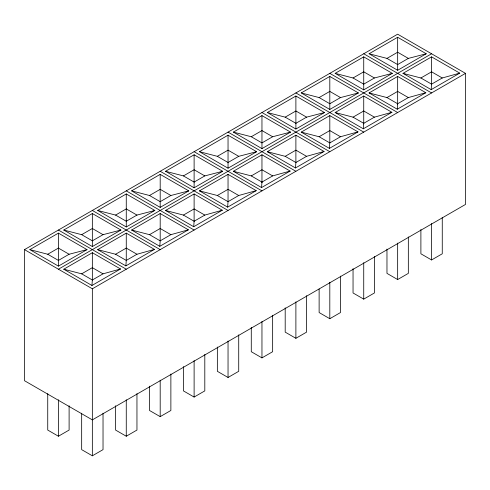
<?xml version="1.0" encoding="UTF-8"?>
<svg xmlns="http://www.w3.org/2000/svg" width="490" height="490" viewBox="0 0 490 490"><rect width="100%" height="100%" fill="white"/><g stroke="black" fill="none" stroke-linecap="round" stroke-linejoin="round"><path stroke-width="0.73" d="M91.949 285.48L92.347 280.004L103.029 273.837L120.528 268.979L92.347 252.711L63.767 269.212L91.949 285.48L120.528 268.979M125.869 265.892L126.267 260.423L136.955 254.249L154.448 249.392L126.267 233.124L97.688 249.624L125.869 265.892L154.448 249.392M159.789 246.311L160.193 240.835L170.875 234.667L188.374 229.81L160.193 213.536L131.614 230.043L159.789 246.311L188.374 229.81M193.715 226.723L194.114 221.247L204.802 215.079L222.295 210.222L194.114 193.954L165.534 210.455L193.715 226.723L222.295 210.222M227.636 207.141L228.04 201.666L238.722 195.498L256.221 190.641L228.04 174.367L199.461 190.867L227.636 207.141L256.221 190.641M261.562 187.554L261.96 182.078L272.648 175.91L290.141 171.053L261.96 154.785L233.381 171.286L261.562 187.554L290.141 171.053M295.482 167.966L295.887 162.496L306.569 156.322L324.068 151.465L295.887 135.197L267.301 151.698L295.482 167.966L324.068 151.465M329.409 148.384L329.807 142.909L340.495 136.741L357.988 131.883L329.807 115.609L301.228 132.116L329.409 148.384L357.988 131.883M363.329 128.797L363.733 123.321L374.415 117.153L391.908 112.296L363.733 96.028L335.148 112.529L363.329 128.797L391.908 112.296M397.255 109.215L397.653 103.739L408.335 97.571L425.835 92.714L397.653 76.44L369.074 92.941L397.255 109.215L425.835 92.714M431.176 89.627L431.58 84.151L442.262 77.984L459.755 73.126L431.58 56.858L402.994 73.359L431.176 89.627L459.755 73.126M24.5 249.624L397.653 34.19L465.5 73.359L465.5 204.44L92.347 419.881L24.5 380.712L24.5 249.624L92.347 288.794L465.5 73.359M29.841 249.624L58.42 233.124L87.006 249.624L58.42 266.125L29.841 249.624L47.738 254.249L58.42 260.423L69.108 254.249L87.006 249.624M63.767 230.043L92.347 213.536L120.926 230.043L92.347 246.543L63.767 230.043L81.665 234.667L92.347 240.835L103.029 234.667L120.926 230.043M97.688 210.455L126.267 193.954L154.852 210.455L126.267 226.956L97.688 210.455L115.585 215.079L126.267 221.247L136.955 215.079L154.852 210.455M131.614 190.867L160.193 174.367L188.773 190.867L160.193 207.368L131.614 190.867L149.505 195.498L160.193 201.666L170.875 195.498L188.773 190.867M165.534 171.286L194.114 154.785L222.699 171.286L194.114 187.786L165.534 171.286L183.432 175.91L194.114 182.078L204.802 175.91L222.699 171.286M199.461 151.698L228.04 135.197L256.619 151.698L228.04 168.199L199.461 151.698L217.352 156.322L228.04 162.496L238.722 156.322L256.619 151.698M233.381 132.116L261.96 115.609L290.539 132.116L261.96 148.617L233.381 132.116L251.278 136.741L261.96 142.909L272.648 136.741L290.539 132.116M267.301 112.529L295.887 96.028L324.466 112.529L295.887 129.029L267.301 112.529L285.198 117.153L295.887 123.321L306.569 117.153L324.466 112.529M301.228 92.941L329.807 76.44L358.386 92.941L329.807 109.442L301.228 92.941L319.125 97.571L329.807 103.739L340.495 97.571L358.386 92.941M335.148 73.359L363.733 56.858L392.312 73.359L363.733 89.86L335.148 73.359L353.045 77.984L363.733 84.151L374.415 77.984L392.312 73.359M369.074 53.771L397.653 37.271L426.233 53.771L397.653 70.272L369.074 53.771L386.971 58.396L397.653 64.57L408.335 58.396L426.233 53.771M47.738 254.249L58.42 248.081L69.108 254.249M81.665 234.667L92.347 228.499L103.029 234.667M115.585 215.079L126.267 208.912L136.955 215.079M149.505 195.498L160.193 189.33L170.875 195.498M183.432 175.91L194.114 169.742L204.802 175.91M217.352 156.322L228.04 150.154L238.722 156.322M251.278 136.741L261.96 130.573L272.648 136.741M285.198 117.153L295.887 110.985L306.569 117.153M319.125 97.571L329.807 91.403L340.495 97.571M353.045 77.984L363.733 71.816L374.415 77.984M386.971 58.396L397.653 52.228L408.335 58.396M58.42 269.212L431.58 53.771M63.767 269.212L81.665 273.837L92.347 267.669L103.029 273.837M97.688 249.624L115.585 254.249L126.267 248.081L136.955 254.249M131.614 230.043L149.505 234.667L160.193 228.499L170.875 234.667M165.534 210.455L183.432 215.079L194.114 208.912L204.802 215.079M199.461 190.867L217.352 195.498L228.04 189.33L238.722 195.498M233.381 171.286L251.278 175.91L261.96 169.742L272.648 175.91M267.301 151.698L285.198 156.322L295.887 150.154L306.569 156.322M301.228 132.116L319.125 136.741L329.807 130.573L340.495 136.741M335.148 112.529L353.045 117.153L363.733 110.985L374.415 117.153M369.074 92.941L386.971 97.571L397.653 91.403L408.335 97.571M402.994 73.359L420.892 77.984L431.58 71.816L442.262 77.984M47.738 393.617L47.738 430.061L58.42 436.229L69.108 430.061L69.108 405.763M81.665 413.205L81.665 449.642L92.347 455.81L103.029 449.642L103.029 413.205M115.585 405.763L115.585 430.061L126.267 436.229L136.955 430.061L136.955 393.617M149.505 386.181L149.505 410.473L160.193 416.641L170.875 410.473L170.875 374.029M183.432 366.594L183.432 390.891L194.114 397.059L204.802 390.891L204.802 354.448M217.352 347.006L217.352 371.304L228.04 377.471L238.722 371.304L238.722 334.86M251.278 327.424L251.278 351.716L261.96 357.884L272.648 351.716L272.648 315.278M285.198 307.836L285.198 332.134L295.887 338.302L306.569 332.134L306.569 295.691M319.125 289.014L319.125 312.546L329.807 318.714L340.495 312.546L340.495 276.103M353.045 268.667L353.045 292.965L363.733 299.133L374.415 292.965L374.415 256.521M386.971 249.079L386.971 273.377L397.653 279.545L408.335 273.377L408.335 236.933M420.892 229.498L420.892 253.789L431.58 259.957L442.262 253.789L442.262 217.352M420.892 77.984L431.58 84.151M363.733 53.771L431.58 92.941M386.971 97.571L397.653 103.739M329.807 73.359L397.653 112.529M353.045 117.153L363.733 123.321M295.887 92.941L363.733 132.116M319.125 136.741L329.807 142.909M261.96 112.529L329.807 151.698M285.198 156.322L295.887 162.496M228.04 132.116L295.887 171.286M251.278 175.91L261.96 182.078M194.114 151.698L261.96 190.867M217.352 195.498L228.04 201.666M160.193 171.286L228.04 210.455M183.432 215.079L194.114 221.247M126.267 190.867L194.114 230.043M149.505 234.667L160.193 240.835M92.347 210.455L160.193 249.624M115.585 254.249L126.267 260.423M58.42 230.043L126.267 269.212M81.665 273.837L92.347 280.004M431.58 56.858L431.58 84.764M431.58 223.52L431.58 259.957M397.653 37.271L397.653 70.272M397.653 76.44L397.653 104.352M397.653 243.101L397.653 279.545M363.733 56.858L363.733 89.86M363.733 96.028L363.733 123.939M363.733 262.689L363.733 299.133M329.807 76.44L329.807 103.592M329.807 103.739L329.807 109.442M329.807 115.609L329.807 142.762M329.807 282.271L329.807 318.714M295.887 96.028L295.887 123.174M295.887 123.321L295.887 129.029M295.887 135.197L295.887 162.343M295.887 301.858L295.887 338.302M261.96 115.609L261.96 148.617M261.96 154.785L261.96 182.69M261.96 321.446L261.96 357.884M228.04 135.197L228.04 168.199M228.04 174.367L228.04 201.519M228.04 341.028L228.04 377.471M194.114 154.785L194.114 181.931M194.114 182.078L194.114 187.786M194.114 193.954L194.114 221.1M194.114 360.615L194.114 397.059M160.193 174.367L160.193 201.519M160.193 201.666L160.193 207.368M160.193 213.536L160.193 240.688M160.193 380.197L160.193 416.641M126.267 193.954L126.267 221.1M126.267 221.247L126.267 226.956M126.267 233.124L126.267 260.27M126.267 399.785L126.267 436.229M92.347 213.536L92.347 240.688M92.347 240.835L92.347 246.543M92.347 252.711L92.347 279.857M92.347 288.794L92.347 455.81M58.42 233.124L58.42 260.27M58.42 260.423L58.42 266.125M58.42 399.785L58.42 436.229"/></g></svg>
